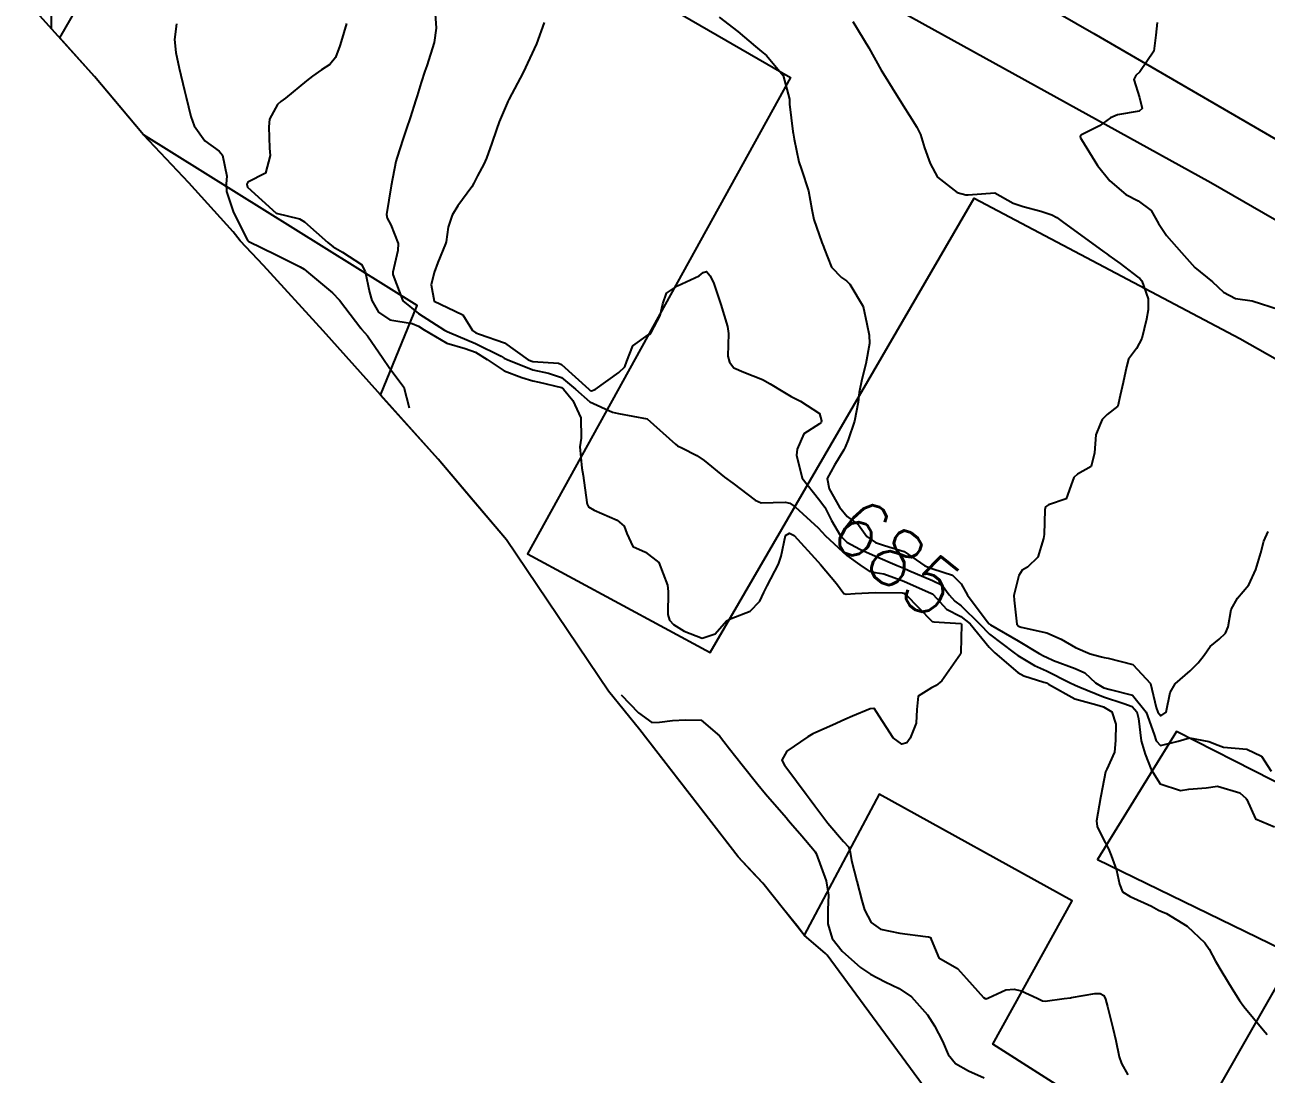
# Model space of a CAD drawing. Header units: metres. Extents: x 292545 to 299085, y 7450245 to 7463078.
# Drawn here: x 295835.9 to 295922.3, y 7461613.7 to 7461686.7 of the extents above; entities that cross this region are included whole.
import ezdxf
from ezdxf.enums import TextEntityAlignment as Align

# ---------------------------------------------------------------- set-up
doc = ezdxf.new("R2010")
doc.units = ezdxf.units.M
for name, color, linetype in [('Area', 45, 'Continuous'), ('Cotas', 45, 'Continuous'), ('Curvas de Nivel 1m', 11, 'Continuous'), ('Curvas de Nivel 5m', 15, 'Continuous'), ('Edificações', 30, 'Continuous'), ('Vias Primárias', 230, 'Continuous')]:
    doc.layers.add(name, color=color, linetype=linetype)
doc.styles.add('Style-STANDARD', font='STANDARD.shx')

msp = doc.modelspace()

# ---------------------------------------------------------------- linework, layer by layer
at = {"layer": 'Area'}
msp.add_polyline3d([(295898.423, 7461612.947, 687.782), (295891.774, 7461621.977, 688.462), (295891.657, 7461622.089, 689.713), (295890.189, 7461623.366, 691.513), (295887.311, 7461626.976, 695.652), (295885.594, 7461628.804, 696.442), (295878.752, 7461637.646, 687.422), (295876.573, 7461640.34, 694.232), (295869.461, 7461650.875, 694.482), (295864.699, 7461656.479, 687.942), (295856.695, 7461665.399, 690.343), (295852.547, 7461669.962, 688.963), (295850.925, 7461671.668, 686.892), (295850.451, 7461672.308, 686.862), (295847.356, 7461675.695, 691.483), (295844.199, 7461679.045, 692.082), (295840.8, 7461683.1, 692.922), (295835.94, 7461688.499, 693.483)], dxfattribs=at)
at = {"layer": 'Curvas de Nivel 1m', "flags": 128}
for points, elevation in [([(295864.503, 7461687.466), (295864.58, 7461686.463), (295864.43, 7461685.467), (295863.911, 7461683.839), (295863.791, 7461683.476), (295863.535, 7461682.697), (295863.241, 7461681.767), (295863.151, 7461681.484), (295862.753, 7461680.238), (295862.5, 7461679.49), (295862.248, 7461678.73), (295861.852, 7461677.496), (295861.774, 7461677.191), (295861.443, 7461675.5), (295861.112, 7461673.505), (295861.168, 7461673.252), (295861.416, 7461672.786), (295861.922, 7461671.495), (295861.896, 7461670.994), (295861.547, 7461669.498), (295861.544, 7461669.325), (295862.26, 7461667.491), (295863.344, 7461666.605), (295865.145, 7461665.462), (295865.331, 7461665.353), (295865.495, 7461665.293), (295867.319, 7461664.53), (295869.084, 7461663.635), (295869.305, 7461663.516), (295869.513, 7461663.408), (295871.296, 7461662.693), (295872.39, 7461662.47), (295873.291, 7461662.158), (295874.26, 7461661.35), (295875.27, 7461660.462), (295876.839, 7461659.745), (295877.258, 7461659.666), (295879.253, 7461659.29), (295881.235, 7461657.525), (295881.378, 7461657.411), (295881.661, 7461657.264), (295882.721, 7461656.74), (295883.224, 7461656.388), (295884.646, 7461655.226), (295885.207, 7461654.816), (295886.771, 7461653.623), (295887.187, 7461653.446), (295888.871, 7461653.492), (295889.186, 7461653.407), (295889.552, 7461653.166), (295891.168, 7461651.704), (295891.67, 7461651.145), (295893.143, 7461649.779), (295894.051, 7461649.116), (295894.704, 7461648.682), (295895.128, 7461648.593), (295895.719, 7461648.502), (295897.122, 7461647.993), (295899.037, 7461647.137), (295899.113, 7461647.107), (295899.144, 7461647.091), (295899.171, 7461647.059), (295900.095, 7461646.037), (295901.098, 7461645.527), (295901.727, 7461645.024), (295903.069, 7461643.4), (295903.45, 7461643.006), (295905.049, 7461641.631), (295905.462, 7461641.398), (295906.874, 7461640.963), (295907.042, 7461640.905), (295907.179, 7461640.82), (295909.026, 7461639.814), (295910.562, 7461639.374), (295911.018, 7461639.239), (295911.599, 7461638.904), (295911.876, 7461638.029), (295911.86, 7461636.901), (295911.788, 7461636.098), (295911.243, 7461634.907), (295911.162, 7461634.716), (295910.953, 7461633.622), (295910.838, 7461633.028), (295910.818, 7461632.921), (295910.538, 7461631.313), (295910.58, 7461630.923), (295910.916, 7461630.197), (295911.359, 7461629.365), (295911.557, 7461628.91), (295911.916, 7461627.876), (295912.131, 7461626.901), (295912.348, 7461626.378), (295912.865, 7461626.053), (295914.357, 7461625.376), (295914.855, 7461625.107), (295915.017, 7461625.03), (295915.397, 7461624.862), (295916.84, 7461623.979), (295918.065, 7461622.831), (295918.368, 7461622.377), (295918.81, 7461621.54), (295919.257, 7461620.815), (295919.969, 7461619.63), (295920.474, 7461618.803), (295920.777, 7461618.393), (295922.131, 7461616.779), (295922.413, 7461616.439)], 686), ([(295846.5, 7461686.76), (295846.363, 7461685.682), (295846.455, 7461684.78), (295846.687, 7461683.679), (295847.065, 7461682.137), (295847.174, 7461681.673), (295847.503, 7461680.324), (295847.726, 7461679.666), (295848.459, 7461678.632), (295849.476, 7461677.9), (295849.7, 7461677.638), (295849.994, 7461676.178), (295849.957, 7461675.642), (295849.983, 7461675.104), (295850.462, 7461673.634), (295851.404, 7461671.754), (295851.539, 7461671.619), (295853.39, 7461670.724), (295855.098, 7461669.854), (295855.375, 7461669.697), (295855.553, 7461669.568), (295857.358, 7461668.053), (295857.832, 7461667.545), (295859.333, 7461665.585), (295859.358, 7461665.554), (295859.378, 7461665.529), (295859.784, 7461665.066), (295860.856, 7461663.507), (295861.296, 7461662.857), (295862.309, 7461661.49), (295862.693, 7461660.06)], 688), ([(295858.34, 7461686.784), (295857.952, 7461685.546), (295857.861, 7461685.246), (295857.552, 7461684.424), (295857.17, 7461683.93), (295856.588, 7461683.56), (295855.967, 7461683.137), (295855.535, 7461682.803), (295854.092, 7461681.591), (295853.758, 7461681.358), (295853.516, 7461681.149), (295852.979, 7461680.127), (295852.922, 7461679.606), (295852.966, 7461678.117), (295853.006, 7461677.605), (295852.693, 7461676.375), (295851.454, 7461675.75), (295851.392, 7461675.621), (295851.45, 7461675.415), (295853.423, 7461673.6), (295855.048, 7461673.204), (295855.417, 7461673.002), (295857.024, 7461671.554), (295857.399, 7461671.263), (295858.054, 7461670.883), (295859.38, 7461670.03), (295859.62, 7461669.526), (295859.94, 7461668.102), (295860.098, 7461667.519), (295860.55, 7461666.717), (295861.34, 7461666.184), (295862.903, 7461665.919), (295863.336, 7461665.744), (295863.742, 7461665.476), (295865.319, 7461664.549), (295866.581, 7461664.174), (295867.31, 7461663.921), (295868.114, 7461663.422), (295869.295, 7461662.614), (295870.533, 7461662.155), (295871.288, 7461661.938), (295871.733, 7461661.829), (295873.284, 7461661.462), (295873.43, 7461661.359), (295874.073, 7461660.55), (295874.649, 7461659.346), (295874.653, 7461657.932), (295874.576, 7461657.347), (295874.706, 7461655.857), (295874.8, 7461655.344), (295875.06, 7461653.466), (295875.075, 7461653.341), (295875.181, 7461653.153), (295875.578, 7461652.937), (295877.172, 7461652.24), (295877.665, 7461651.809), (295877.837, 7461651.31), (295878.249, 7461650.399), (295879.144, 7461650.005), (295880.07, 7461649.281), (295880.672, 7461647.72), (295880.711, 7461647.274), (295880.697, 7461645.674), (295880.802, 7461645.273), (295881.089, 7461644.978), (295881.84, 7461644.504), (295883.075, 7461644.035), (295883.988, 7461644.328), (295884.772, 7461645.225), (295885.095, 7461645.402), (295886.416, 7461645.891), (295887.107, 7461646.603), (295887.387, 7461647.196), (295887.601, 7461647.676), (295888.407, 7461649.181), (295888.584, 7461649.735), (295888.883, 7461651.174), (295889.164, 7461651.319), (295889.48, 7461651.167), (295891.136, 7461649.347), (295891.309, 7461649.148), (295892.433, 7461647.823), (295892.949, 7461647.132), (295893.112, 7461647.074), (295893.724, 7461647.121), (295895.114, 7461647.19), (295897.011, 7461647.184), (295897.114, 7461647.157), (295897.241, 7461647.079), (295899.094, 7461645.194), (295899.197, 7461645.161), (295901.093, 7461645.041), (295901.11, 7461645.03), (295901.145, 7461644.977), (295901.098, 7461643.03), (295901.095, 7461642.997), (295901.062, 7461642.905), (295899.772, 7461641.049), (295899.371, 7461640.722), (295899.036, 7461640.579), (295898.114, 7461639.981), (295898.02, 7461639.07), (295897.981, 7461638.098), (295897.554, 7461637.074), (295897.32, 7461636.746), (295896.989, 7461636.643), (295896.371, 7461637.086), (295895.192, 7461638.926), (295895.08, 7461639.099), (295895.023, 7461639.138), (295894.769, 7461639.104), (295893.541, 7461638.596), (295893.011, 7461638.361), (295892.163, 7461637.981), (295890.998, 7461637.457), (295890.79, 7461637.359), (295890.448, 7461637.158), (295888.983, 7461636.159), (295888.633, 7461635.526), (295888.822, 7461635.182), (295888.97, 7461634.973), (295890.313, 7461633.159), (295890.59, 7461632.806), (295890.935, 7461632.358), (295891.827, 7461631.141), (295892.91, 7461629.882), (295893.279, 7461629.497), (295893.391, 7461629.125), (295893.469, 7461628.549), (295893.84, 7461627.12), (295894.194, 7461625.782), (295894.392, 7461625.115), (295894.844, 7461624.243), (295895.505, 7461623.766), (295896.837, 7461623.489), (295898.63, 7461623.267), (295898.835, 7461623.245), (295898.968, 7461623.191), (295899.028, 7461623.057), (295899.551, 7461621.79), (295900.803, 7461621.066), (295900.865, 7461621.029), (295901.477, 7461620.342), (295902.669, 7461619.011), (295902.782, 7461618.946), (295902.852, 7461618.939), (295903.021, 7461619.008), (295904.227, 7461619.558), (295904.789, 7461619.598), (295905.294, 7461619.489), (295906.406, 7461618.966), (295906.78, 7461618.794), (295906.963, 7461618.775), (295908.283, 7461618.945), (295908.722, 7461619.002), (295908.784, 7461619.011), (295910.422, 7461619.288), (295910.787, 7461619.3), (295911.039, 7461619.17), (295911.159, 7461618.914), (295911.289, 7461618.399), (295911.678, 7461616.906), (295911.88, 7461616.038), (295912.103, 7461614.899), (295912.259, 7461614.428), (295912.72, 7461613.629)], 687), ([(295884.269, 7461687.233), (295885.578, 7461686.239), (295886.787, 7461685.202), (295887.206, 7461684.842), (295887.557, 7461684.564), (295888.711, 7461683.178), (295889.156, 7461681.536), (295889.172, 7461681.173), (295889.393, 7461679.272), (295889.413, 7461679.171), (295889.489, 7461678.75), (295889.822, 7461677.167), (295889.987, 7461676.643), (295890.486, 7461675.16), (295890.727, 7461673.86), (295890.853, 7461673.156), (295891.407, 7461671.552), (295891.529, 7461671.273), (295891.573, 7461671.147), (295892.087, 7461669.846), (295892.772, 7461669.129), (295893.136, 7461668.889), (295893.368, 7461668.663), (295894.287, 7461667.111), (295894.548, 7461665.895), (295894.711, 7461665.109), (295894.736, 7461664.527), (295894.465, 7461663.113), (295894.189, 7461662.014), (295894.018, 7461661.119), (295893.94, 7461660.453), (295893.691, 7461659.123), (295893.24, 7461657.835), (295893.043, 7461657.323), (295892.951, 7461657.133), (295892.294, 7461656.068), (295891.778, 7461655.144), (295891.919, 7461654.426), (295892.645, 7461653.135), (295893.177, 7461652.495), (295893.956, 7461651.903), (295894.545, 7461651.109), (295895.157, 7461650.678), (295895.765, 7461650.482), (295897.148, 7461650.053), (295898.591, 7461649.065), (295899.131, 7461648.841), (295900.498, 7461648.411), (295901.121, 7461647.794), (295901.56, 7461647.026), (295902.924, 7461645.182), (295903.07, 7461645.01), (295903.093, 7461644.99), (295903.161, 7461644.941), (295905.076, 7461643.837), (295906.538, 7461642.968), (295906.878, 7461642.78), (295907.06, 7461642.691), (295907.538, 7461642.475), (295909.053, 7461641.921), (295909.723, 7461641.604), (295910.454, 7461640.919), (295911.038, 7461640.566), (295911.486, 7461640.455), (295913.03, 7461640.047), (295913.979, 7461638.88), (295914.554, 7461637.318), (295914.683, 7461636.873), (295914.99, 7461636.544), (295916.221, 7461636.852), (295916.995, 7461637.088), (295918.343, 7461636.826), (295918.99, 7461636.57), (295919.363, 7461636.442), (295920.988, 7461636.292), (295922.009, 7461635.81), (295922.688, 7461634.774)], 684), ([(295893.581, 7461686.93), (295894.676, 7461685.109), (295895.547, 7461683.557), (295895.815, 7461683.097), (295896.301, 7461682.323), (295897.068, 7461681.084), (295897.506, 7461680.38), (295898.015, 7461679.589), (295898.269, 7461679.068), (295898.567, 7461678.147), (295898.945, 7461677.058), (295899.459, 7461676.094), (295900.826, 7461675.036), (295901.441, 7461674.88), (295901.599, 7461674.871), (295903.443, 7461675.01), (295904.728, 7461674.283), (295905.434, 7461674.064), (295906.656, 7461673.743), (295907.428, 7461673.476), (295907.77, 7461673.298), (295908.243, 7461672.948), (295909.41, 7461672.089), (295911.051, 7461670.915), (295911.239, 7461670.76), (295911.39, 7461670.651), (295912.189, 7461670.098), (295913.376, 7461669.174), (295913.538, 7461669.051), (295913.686, 7461668.885), (295914.123, 7461667.641), (295914.138, 7461666.878), (295914.011, 7461666.212), (295913.678, 7461664.885), (295913.316, 7461664.169), (295912.764, 7461663.44), (295912.61, 7461662.897), (295912.381, 7461661.805), (295912.187, 7461660.901), (295912.011, 7461660.163), (295911.263, 7461659.583), (295910.933, 7461659.239), (295910.775, 7461658.917), (295910.495, 7461658.171), (295910.389, 7461656.923), (295910.166, 7461655.979), (295909.21, 7461655.436), (295908.954, 7461655.195), (295908.864, 7461654.943), (295908.429, 7461653.709), (295907.186, 7461653.302), (295906.985, 7461653.162), (295906.943, 7461652.962), (295906.881, 7461651.247), (295906.853, 7461650.963), (295906.45, 7461649.66), (295905.717, 7461648.974), (295905.353, 7461648.755), (295905.127, 7461648.393), (295904.779, 7461646.985), (295904.804, 7461646.679), (295904.979, 7461644.991), (295905.091, 7461644.865), (295905.295, 7461644.782), (295907.084, 7461644.398), (295908.066, 7461643.962), (295909.069, 7461643.371), (295910.081, 7461642.925), (295910.876, 7461642.727), (295911.061, 7461642.678), (295911.333, 7461642.634), (295913.056, 7461642.183), (295914.3, 7461640.877), (295914.685, 7461639.206), (295914.803, 7461638.872), (295915.01, 7461638.613), (295915.384, 7461638.864), (295915.659, 7461640.235), (295916.003, 7461640.856), (295917.052, 7461641.759), (295917.596, 7461642.296), (295918.032, 7461642.83), (295918.446, 7461643.449), (295919.074, 7461643.943), (295919.512, 7461644.382), (295919.687, 7461644.814), (295919.898, 7461646.015), (295920.352, 7461646.808), (295921.122, 7461647.742), (295921.609, 7461648.793), (295921.962, 7461649.97), (295922.175, 7461650.78), (295922.49, 7461651.457)], 683), ([(295914.751, 7461686.872), (295914.67, 7461685.97), (295914.515, 7461684.876), (295913.548, 7461683.424), (295913.261, 7461683.178), (295913.124, 7461682.894), (295913.524, 7461681.635), (295913.714, 7461680.887), (295913.511, 7461680.693), (295911.985, 7461680.429), (295911.506, 7461680.22), (295910.739, 7461679.679), (295909.494, 7461679.036), (295909.386, 7461678.932), (295909.41, 7461678.849), (295909.491, 7461678.724), (295910.605, 7461676.919), (295911.452, 7461675.845), (295912.569, 7461674.899), (295913.438, 7461674.443), (295914.343, 7461673.787), (295914.85, 7461672.869), (295915.411, 7461672.042), (295916.439, 7461670.85), (295917.383, 7461669.821), (295918.597, 7461668.828), (295919.366, 7461668.092), (295920.213, 7461667.659), (295921.36, 7461667.502), (295923.238, 7461666.888)], 682), ([(295877.453, 7461640.08), (295878.663, 7461638.827), (295879.575, 7461638.152), (295880.111, 7461638.174), (295881.008, 7461638.284), (295881.924, 7461638.346), (295883.009, 7461638.326), (295884.301, 7461637.23), (295884.598, 7461636.835), (295884.984, 7461636.328), (295885.861, 7461635.211), (295886.953, 7461633.849), (295887.495, 7461633.194), (295888.927, 7461631.542), (295889.095, 7461631.348), (295889.239, 7461631.175), (295890.013, 7461630.263), (295890.904, 7461629.232), (295890.957, 7461629.149), (295891.013, 7461629.037), (295891.718, 7461627.142), (295891.869, 7461626.134), (295891.823, 7461625.14), (295891.826, 7461624.157), (295892.128, 7461623.137), (295892.82, 7461622.248), (295894.114, 7461621.117), (295894.798, 7461620.647), (295895.819, 7461620.121), (295896.789, 7461619.652), (295897.651, 7461619.071), (295898.764, 7461617.808), (295899.259, 7461617.055), (295899.82, 7461615.972), (295900.198, 7461615.045), (295900.727, 7461614.435), (295901.611, 7461613.916), (295902.717, 7461613.434)], 688)]:
    msp.add_lwpolyline(points, dxfattribs=dict(at, elevation=elevation))
at = {"layer": 'Curvas de Nivel 5m', "elevation": 685, "flags": 128}
msp.add_lwpolyline([(295872.094, 7461686.866), (295871.563, 7461685.38), (295870.621, 7461683.394), (295869.623, 7461681.508), (295869.578, 7461681.409), (295869.565, 7461681.367), (295869.52, 7461681.243), (295868.965, 7461679.951), (295868.76, 7461679.417), (295868.434, 7461678.47), (295868.066, 7461677.424), (295867.886, 7461677.006), (295867.454, 7461676.196), (295867.202, 7461675.679), (295867.061, 7461675.436), (295866.078, 7461674.099), (295865.688, 7461673.456), (295865.415, 7461672.62), (295865.255, 7461671.611), (295865.217, 7461671.462), (295864.683, 7461670.168), (295864.424, 7461669.469), (295864.227, 7461668.609), (295864.429, 7461667.469), (295865.349, 7461667.037), (295866.433, 7461666.533), (295867.104, 7461665.433), (295867.33, 7461665.267), (295867.584, 7461665.172), (295869.32, 7461664.58), (295870.969, 7461663.393), (295871.302, 7461663.267), (295873.094, 7461663.156), (295873.3, 7461663.075), (295875.196, 7461661.341), (295875.282, 7461661.268), (295875.389, 7461661.231), (295875.644, 7461661.335), (295877.295, 7461662.506), (295877.701, 7461662.904), (295877.846, 7461663.305), (295878.247, 7461664.367), (295879.321, 7461665.128), (295879.431, 7461665.18), (295879.528, 7461665.288), (295880.152, 7461666.471), (295880.351, 7461667.28), (295880.605, 7461668.033), (295881.366, 7461668.532), (295882.874, 7461669.247), (295883.156, 7461669.463), (295883.377, 7461669.527), (295883.652, 7461669.237), (295883.89, 7461668.712), (295884.388, 7461667.23), (295884.84, 7461665.715), (295884.909, 7461665.224), (295884.874, 7461663.657), (295884.977, 7461663.223), (295885.299, 7461662.841), (295885.983, 7461662.526), (295887.291, 7461662.027), (295887.823, 7461661.727), (295888.691, 7461661.179), (295889.278, 7461660.831), (295889.928, 7461660.508), (295891.261, 7461659.656), (295891.382, 7461659.149), (295891.361, 7461659.039), (295891.251, 7461658.928), (295890.152, 7461658.252), (295889.692, 7461657.165), (295889.64, 7461656.754), (295890.037, 7461655.162), (295891.191, 7461653.713), (295891.612, 7461653.146), (295892.094, 7461652.22), (295892.711, 7461651.135), (295893.157, 7461650.704), (295894.049, 7461650.217), (295895.142, 7461649.727), (295896.659, 7461649.085), (295897.131, 7461648.888), (295897.47, 7461648.736), (295899.123, 7461648.044), (295899.783, 7461647.713), (295900.287, 7461647.042), (295900.663, 7461646.591), (295901.105, 7461646.264), (295902.378, 7461645.017), (295903.082, 7461644.3), (295904.801, 7461642.993), (295905.061, 7461642.807), (295906.21, 7461642.128), (295907.051, 7461641.743), (295908.651, 7461640.944), (295909.04, 7461640.744), (295909.361, 7461640.612), (295911.028, 7461639.933), (295912.434, 7461639.484), (295913.019, 7461639.272), (295913.33, 7461638.887), (295913.465, 7461638.429), (295913.644, 7461636.883), (295913.912, 7461635.953), (295914.328, 7461634.876), (295914.958, 7461633.882), (295916.371, 7461633.429), (295916.953, 7461633.51), (295918.162, 7461633.62), (295918.956, 7461633.715), (295920.495, 7461633.259), (295920.944, 7461632.872), (295920.997, 7461632.799), (295921.602, 7461631.463), (295922.924, 7461630.897)], dxfattribs=at)
at = {"layer": 'Edificações', "elevation": 693.203}
msp.add_lwpolyline([(295929.408, 7461630.757), (295916.107, 7461637.534), (295910.601, 7461628.627), (295924.29, 7461621.965), (295916.109, 7461607.629), (295903.317, 7461615.78), (295908.831, 7461625.744), (295895.41, 7461633.172), (295890.189, 7461623.366), (295889.666, 7461624.023), (295888.75, 7461625.171), (295887.311, 7461626.976), (295886.453, 7461627.89), (295885.594, 7461628.804), (295882.173, 7461633.225), (295878.752, 7461637.646), (295877.663, 7461638.993), (295876.573, 7461640.34), (295873.017, 7461645.608), (295869.461, 7461650.875), (295867.08, 7461653.677), (295864.699, 7461656.479), (295860.697, 7461660.939), (295863.247, 7461667.169), (295844.199, 7461679.045), (295842.499, 7461681.073), (295840.8, 7461683.1), (295838.37, 7461685.8), (295849.89, 7461705.757), (295889.237, 7461683.045), (295870.928, 7461649.901), (295883.634, 7461643.037), (295902.005, 7461674.629), (295920.51, 7461664.879), (295980.782, 7461630.747)], dxfattribs=at)
at = {"layer": 'Vias Primárias'}
msp.add_lwpolyline([(296065.044, 7461674.515), (295943.065, 7461743.917), (295911.258, 7461761.926, 0.261463), (295898.713, 7461761.973, 0.113843), (295893.274, 7461757.062), (295866.28, 7461728.323), (295859.281, 7461721.21), (295863.079, 7461718.937, 0.218126), (295867.803, 7461710.541), (295910.343, 7461686.088), (295935.955, 7461671.234), (295963.618, 7461655.747), (296031.119, 7461617.082, 0.309233), (296046.705, 7461618.326, 0.022063), (296054.239, 7461630.686), (296071.447, 7461661.157, 0.31054)], format="xyb", close=True, dxfattribs=at)
at = {"layer": 'Vias Primárias', "elevation": 693.268}
msp.add_lwpolyline([(295837.801, 7461686.432), (295837.764, 7461690.143, -0.158746), (295840.592, 7461699.127, -0.005771), (295846.922, 7461707.783, -0.254731), (295859.333, 7461708.802, 0.027876), (295875.411, 7461699.524), (295918.482, 7461675.72), (296030.356, 7461611.312, -0.400177), (296032.779, 7461592.662), (296012.788, 7461557.838, -0.366873), (295999.56, 7461553.063, -0.053905), (295976.437, 7461564.649, 0.025908), (295949.445, 7461580.119), (295903.7, 7461606.187)], format="xyb", dxfattribs=at)

# ---------------------------------------------------------------- texts
at = {"layer": 'Cotas', "style": 'Style-STANDARD'}
msp.add_text('685', height=4, rotation=321.10616, dxfattribs=at).set_placement((295896.605, 7461649.621, 685), align=Align.MIDDLE_CENTER)

doc.saveas('drawing.dxf')
